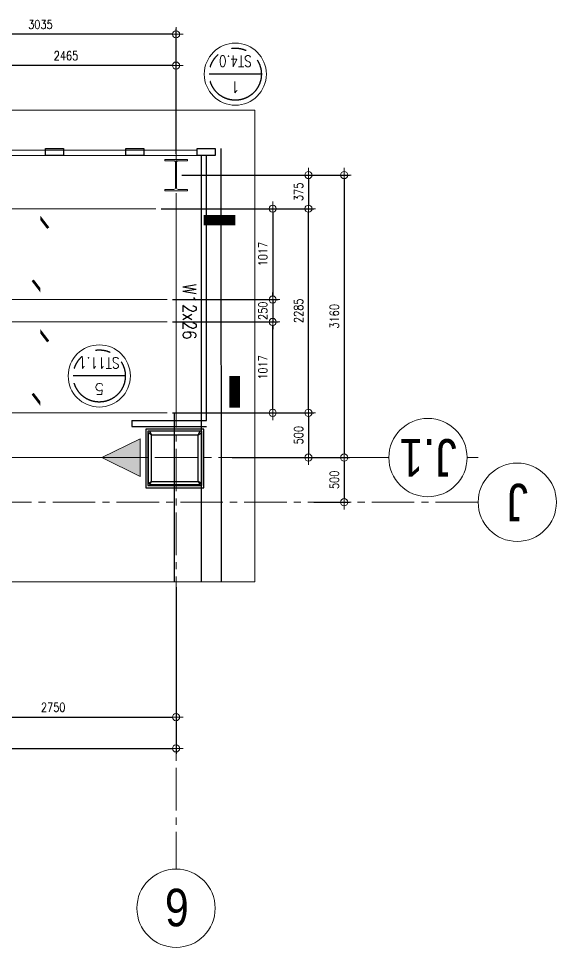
# Model space of a CAD drawing. Header units: millimetres. Extents: x 374056 to 882622, y 26363 to 140094.
# Drawn here: x 755758 to 761780, y 26363 to 36754 of the extents above; entities that cross this region are included whole.
import ezdxf
from ezdxf.enums import TextEntityAlignment as Align

# ---------------------------------------------------------------- set-up
doc = ezdxf.new("R2010")
doc.units = ezdxf.units.MM
doc.header["$MEASUREMENT"] = 0
for name, pattern in [('$1$CENTER2', [28.575, 19.05, -3.175, 3.175, -3.175]), ('CENTER', [50.8, 31.75, -6.35, 6.35, -6.35]), ('CENTER2', [28.575, 19.05, -3.175, 3.175, -3.175]), ('PHANTOM2', [1.25, 0.625, -0.125, 0.125, -0.125, 0.125, -0.125])]:
    doc.linetypes.add(name, pattern=pattern)
doc.layers.get('0').update_dxf_attribs({"lineweight": 9})
for name, color, linetype in [('$1$cladding', 2, 'Continuous'), ('$1$COLUMN', 7, 'Continuous'), ('$1$DR', 7, 'Continuous'), ('$1$S-COLS', 6, 'Continuous'), ('$1$S_GRID LINES', 252, 'Continuous')]:
    doc.layers.add(name, color=color, linetype=linetype)
for name, color, linetype, lineweight in [('.09', 7, 'Continuous', 9), ('A_DIM', 1, 'Continuous', 5), ('COLUMN', 4, 'Continuous', 20), ('OUTLINE', 252, 'CENTER2', 9), ('S-ANNO-DIMS', 252, 'Continuous', 5), ('S-ANNO-MARK', 2, 'Continuous', 18), ('S-ANNO-NPLT', 7, 'Continuous', 9), ('S-Anno-Symb', 143, 'PHANTOM2', 30), ('S-BEAM', 5, 'Continuous', 9), ('S-CONN', 1, 'Continuous', 9), ('S_GRID LINES', 252, 'CENTER', 5), ('TEXT', 6, 'Continuous', 20)]:
    doc.layers.add(name, color=color, linetype=linetype, lineweight=lineweight)
doc.styles.add('1', font='romans.shx', dxfattribs={"width": 0.8, "height": 100})
doc.styles.add('ARIALNW', font='ARIALN.TTF')
doc.styles.add('ROMANSX', font='ROMANS.shx', dxfattribs={"height": 0.09375})
doc.styles.add('SIMPLEX', font='SIMPLEX.shx', dxfattribs={"width": 1.1})
doc.dimstyles.new('DIM 60', dxfattribs={"dimtxt": 120, "dimasz": 40, "dimexe": 60, "dimexo": 60, "dimgap": 60, "dimtad": 1, "dimdec": 4, "dimrnd": 1, "dimdsep": 46, "dimtxsty": '1', "dimblk": 'CIR-1', "dimcen": 100, "dimclrd": 1, "dimclre": 1, "dimclrt": 3, "dimadec": 0, "dimazin": 0, "dimtfac": 1, "dimtdec": 4, "dimtix": 1, "dimtmove": 0, "dimatfit": 3, "dimfxl": 0, "dimtvp": 1, "dimtolj": 1, "dimtzin": 0, "dimarcsym": 0})

# ---------------------------------------------------------------- blocks, each defined once
blk = doc.blocks.new('CIR-1')
at = {"layer": 'A_DIM'}
for p, q in [((-2, 0), (2, 0)), ((0, -2), (0, 2))]:
    blk.add_line(p, q, dxfattribs=at)
at = {"layer": 'A_DIM', "color": 2}
blk.add_circle((0, 0), 1, dxfattribs=at)
blk = doc.blocks.new('*D211')
at = {"layer": 'A_DIM', "color": 1, "lineweight": -2, "ltscale": 0.05, "transparency": 16777216}
for p, q in [((758148, 31843), (759463, 31843)), ((759403, 31803), (759403, 31383)), ((759063, 31343), (759463, 31343))]:
    blk.add_line(p, q, dxfattribs=at)
at = {"layer": 'Defpoints', "color": 0, "ltscale": 0.05, "transparency": 16777216}
for p in [(758088, 31843, 0), (759003, 31343, 0), (759403, 31343)]:
    blk.add_point(p, dxfattribs=at)
at = {"layer": 'A_DIM', "color": 1, "lineweight": -2, "ltscale": 0.05, "transparency": 16777216, "xscale": 40, "yscale": 40, "zscale": 40}
for p, rotation in [((759403, 31843), 90), ((759403, 31343), 270)]:
    blk.add_blockref('CIR-1', p, dxfattribs=dict(at, rotation=rotation))
at = {"layer": 'A_DIM', "color": 3, "ltscale": 0.05, "transparency": 16777216, "insert": (759293, 31593), "char_height": 100, "attachment_point": 5, "rotation": 90, "style": '1'}
blk.add_mtext('\\A1;500', dxfattribs=at)
blk = doc.blocks.new('*D212')
at = {"layer": 'A_DIM', "color": 1, "lineweight": -2, "ltscale": 0.05, "transparency": 16777216}
for p, q in [((757354, 34627), (759063, 34627)), ((759003, 32383), (759003, 34587)), ((757481, 32343), (759063, 32343))]:
    blk.add_line(p, q, dxfattribs=at)
at = {"layer": 'Defpoints', "color": 0, "ltscale": 0.05, "transparency": 16777216}
for p in [(757294, 34627, 0), (759003, 34627), (757421, 32343)]:
    blk.add_point(p, dxfattribs=at)
at = {"layer": 'A_DIM', "color": 1, "lineweight": -2, "ltscale": 0.05, "transparency": 16777216, "xscale": 40, "yscale": 40, "zscale": 40}
for p, rotation in [((759003, 34627), 90), ((759003, 32343), 270)]:
    blk.add_blockref('CIR-1', p, dxfattribs=dict(at, rotation=rotation))
at = {"layer": 'A_DIM', "color": 3, "ltscale": 0.05, "transparency": 16777216, "insert": (758893, 33485), "char_height": 100, "attachment_point": 5, "rotation": 90, "style": '1'}
blk.add_mtext('\\A1;2285', dxfattribs=at)
blk = doc.blocks.new('*D214')
at = {"layer": 'A_DIM', "color": 1, "lineweight": -2, "ltscale": 0.05, "transparency": 16777216}
for p, q in [((748521, 30379), (748521, 28529)), ((757521, 30394), (757521, 28529)), ((748561, 28589), (757481, 28589))]:
    blk.add_line(p, q, dxfattribs=at)
at = {"layer": 'Defpoints', "color": 0, "ltscale": 0.05, "transparency": 16777216}
for p in [(757521, 30454, 0), (748521, 30439, 0), (757521, 28589)]:
    blk.add_point(p, dxfattribs=at)
at = {"layer": 'A_DIM', "color": 1, "lineweight": -2, "ltscale": 0.05, "transparency": 16777216, "xscale": 40, "yscale": 40, "zscale": 40, "rotation": 180}
blk.add_blockref('CIR-1', (748521, 28589), dxfattribs=at)
at = {"layer": 'A_DIM', "color": 1, "lineweight": -2, "ltscale": 0.05, "transparency": 16777216, "xscale": 40, "yscale": 40, "zscale": 40}
blk.add_blockref('CIR-1', (757521, 28589), dxfattribs=at)
at = {"layer": 'A_DIM', "color": 3, "ltscale": 0.05, "transparency": 16777216, "insert": (753021, 28699), "char_height": 100, "attachment_point": 5, "style": '1'}
blk.add_mtext('\\A1;9000', dxfattribs=at)
blk = doc.blocks.new('*D216')
at = {"layer": 'A_DIM', "color": 1, "lineweight": -2, "ltscale": 0.05, "transparency": 16777216}
for p, q in [((754771, 32196), (754771, 28879)), ((757521, 30394), (757521, 28879)), ((754811, 28939), (757481, 28939))]:
    blk.add_line(p, q, dxfattribs=at)
at = {"layer": 'Defpoints', "color": 0, "ltscale": 0.05, "transparency": 16777216}
for p in [(754771, 32256, 0), (757521, 30454, 0), (757521, 28939)]:
    blk.add_point(p, dxfattribs=at)
at = {"layer": 'A_DIM', "color": 1, "lineweight": -2, "ltscale": 0.05, "transparency": 16777216, "xscale": 40, "yscale": 40, "zscale": 40, "rotation": 180}
blk.add_blockref('CIR-1', (754771, 28939), dxfattribs=at)
at = {"layer": 'A_DIM', "color": 1, "lineweight": -2, "ltscale": 0.05, "transparency": 16777216, "xscale": 40, "yscale": 40, "zscale": 40}
blk.add_blockref('CIR-1', (757521, 28939), dxfattribs=at)
at = {"layer": 'A_DIM', "color": 3, "ltscale": 0.05, "transparency": 16777216, "insert": (756146, 29049), "char_height": 100, "attachment_point": 5, "style": '1'}
blk.add_mtext('\\A1;2750', dxfattribs=at)
blk = doc.blocks.new('*D223')
at = {"color": 1, "lineweight": -2, "ltscale": 0.05, "transparency": 16777216}
for p, q in [((757481, 32343), (759063, 32343)), ((759003, 32303), (759003, 31883)), ((758148, 31843), (759063, 31843))]:
    blk.add_line(p, q, dxfattribs=at)
at = {"layer": 'Defpoints', "color": 0, "ltscale": 0.05, "transparency": 16777216}
for p in [(757421, 32343), (758088, 31843, 0), (759003, 31843)]:
    blk.add_point(p, dxfattribs=at)
at = {"color": 1, "lineweight": -2, "ltscale": 0.05, "transparency": 16777216, "xscale": 40, "yscale": 40, "zscale": 40}
for p, rotation in [((759003, 32343), 90), ((759003, 31843), 270)]:
    blk.add_blockref('CIR-1', p, dxfattribs=dict(at, rotation=rotation))
at = {"color": 3, "ltscale": 0.05, "transparency": 16777216, "insert": (758893, 32093), "char_height": 100, "attachment_point": 5, "rotation": 90, "style": '1'}
blk.add_mtext('\\A1;500', dxfattribs=at)
blk = doc.blocks.new('*D224')
at = {"layer": 'A_DIM', "color": 1, "lineweight": -2, "ltscale": 0.05, "transparency": 16777216}
for p, q in [((757586, 35003), (759063, 35003)), ((759003, 34963), (759003, 34667)), ((757354, 34627), (759063, 34627))]:
    blk.add_line(p, q, dxfattribs=at)
at = {"layer": 'Defpoints', "color": 0, "ltscale": 0.05, "transparency": 16777216}
for p in [(757526, 35003, 0), (757294, 34627, 0), (759003, 34627)]:
    blk.add_point(p, dxfattribs=at)
at = {"layer": 'A_DIM', "color": 1, "lineweight": -2, "ltscale": 0.05, "transparency": 16777216, "xscale": 40, "yscale": 40, "zscale": 40}
for p, rotation in [((759003, 35003), 90), ((759003, 34627), 270)]:
    blk.add_blockref('CIR-1', p, dxfattribs=dict(at, rotation=rotation))
at = {"layer": 'A_DIM', "color": 3, "ltscale": 0.05, "transparency": 16777216, "insert": (758893, 34815), "char_height": 100, "attachment_point": 5, "rotation": 90, "style": '1'}
blk.add_mtext('\\A1;375', dxfattribs=at)
blk = doc.blocks.new('*D225')
at = {"layer": 'A_DIM', "color": 1, "lineweight": -2, "ltscale": 0.05, "transparency": 16777216}
for p, q in [((757586, 35003), (759463, 35003)), ((759403, 34963), (759403, 31883)), ((758148, 31843), (759463, 31843))]:
    blk.add_line(p, q, dxfattribs=at)
at = {"layer": 'Defpoints', "color": 0, "ltscale": 0.05, "transparency": 16777216}
for p in [(757526, 35003, 0), (758088, 31843, 0), (759403, 31843)]:
    blk.add_point(p, dxfattribs=at)
at = {"layer": 'A_DIM', "color": 1, "lineweight": -2, "ltscale": 0.05, "transparency": 16777216, "xscale": 40, "yscale": 40, "zscale": 40}
for p, rotation in [((759403, 35003), 90), ((759403, 31843), 270)]:
    blk.add_blockref('CIR-1', p, dxfattribs=dict(at, rotation=rotation))
at = {"layer": 'A_DIM', "color": 3, "ltscale": 0.05, "transparency": 16777216, "insert": (759293, 33423), "char_height": 100, "attachment_point": 5, "rotation": 90, "style": '1'}
blk.add_mtext('\\A1;3160', dxfattribs=at)
blk = doc.blocks.new('*D226')
at = {"layer": 'A_DIM', "color": 1, "lineweight": -2, "ltscale": 0.05, "transparency": 16777216}
for p, q in [((757481, 33360), (758663, 33360)), ((758603, 32383), (758603, 33320)), ((757481, 32343), (758663, 32343))]:
    blk.add_line(p, q, dxfattribs=at)
at = {"layer": 'Defpoints', "color": 0, "ltscale": 0.05, "transparency": 16777216}
for p in [(757421, 33360, 0), (758603, 33360), (757421, 32343)]:
    blk.add_point(p, dxfattribs=at)
at = {"layer": 'A_DIM', "color": 1, "lineweight": -2, "ltscale": 0.05, "transparency": 16777216, "xscale": 40, "yscale": 40, "zscale": 40}
for p, rotation in [((758603, 33360), 90), ((758603, 32343), 270)]:
    blk.add_blockref('CIR-1', p, dxfattribs=dict(at, rotation=rotation))
at = {"layer": 'A_DIM', "color": 3, "ltscale": 0.05, "transparency": 16777216, "insert": (758493, 32851), "char_height": 100, "attachment_point": 5, "rotation": 90, "style": '1'}
blk.add_mtext('\\A1;1017', dxfattribs=at)
blk = doc.blocks.new('*D227')
at = {"layer": 'A_DIM', "color": 1, "lineweight": -2, "ltscale": 0.05, "transparency": 16777216}
for p, q in [((758603, 33650), (758603, 33690)), ((757481, 33610), (758663, 33610)), ((758603, 33610), (758603, 33360)), ((757481, 33360), (758663, 33360)), ((758603, 33320), (758603, 33280))]:
    blk.add_line(p, q, dxfattribs=at)
at = {"layer": 'Defpoints', "color": 0, "ltscale": 0.05, "transparency": 16777216}
for p in [(757421, 33610, 0), (757421, 33360, 0), (758603, 33360)]:
    blk.add_point(p, dxfattribs=at)
at = {"layer": 'A_DIM', "color": 1, "lineweight": -2, "ltscale": 0.05, "transparency": 16777216, "xscale": 40, "yscale": 40, "zscale": 40}
for p, rotation in [((758603, 33610), 270), ((758603, 33360), 90)]:
    blk.add_blockref('CIR-1', p, dxfattribs=dict(at, rotation=rotation))
at = {"layer": 'A_DIM', "color": 3, "ltscale": 0.05, "transparency": 16777216, "insert": (758493, 33485), "char_height": 100, "attachment_point": 5, "rotation": 90, "style": '1'}
blk.add_mtext('\\A1;250', dxfattribs=at)
blk = doc.blocks.new('*D228')
at = {"layer": 'A_DIM', "color": 1, "lineweight": -2, "ltscale": 0.05, "transparency": 16777216}
for p, q in [((757481, 34627), (758663, 34627)), ((758603, 34587), (758603, 33650)), ((757481, 33610), (758663, 33610))]:
    blk.add_line(p, q, dxfattribs=at)
at = {"layer": 'Defpoints', "color": 0, "ltscale": 0.05, "transparency": 16777216}
for p in [(757421, 34627), (757421, 33610, 0), (758603, 33610)]:
    blk.add_point(p, dxfattribs=at)
at = {"layer": 'A_DIM', "color": 1, "lineweight": -2, "ltscale": 0.05, "transparency": 16777216, "xscale": 40, "yscale": 40, "zscale": 40}
for p, rotation in [((758603, 34627), 90), ((758603, 33610), 270)]:
    blk.add_blockref('CIR-1', p, dxfattribs=dict(at, rotation=rotation))
at = {"layer": 'A_DIM', "color": 3, "ltscale": 0.05, "transparency": 16777216, "insert": (758493, 34119), "char_height": 100, "attachment_point": 5, "rotation": 90, "style": '1'}
blk.add_mtext('\\A1;1017', dxfattribs=at)
blk = doc.blocks.new('*D229')
at = {"layer": 'A_DIM', "color": 1, "lineweight": -2, "ltscale": 0.05, "transparency": 16777216}
for p, q in [((754486, 35239), (754486, 36638)), ((757481, 36578), (754526, 36578)), ((757521, 35239), (757521, 36638))]:
    blk.add_line(p, q, dxfattribs=at)
at = {"layer": 'Defpoints', "color": 0, "ltscale": 0.05, "transparency": 16777216}
for p in [(754486, 36578), (754486, 35179, 0), (757521, 35179, 0)]:
    blk.add_point(p, dxfattribs=at)
at = {"layer": 'A_DIM', "color": 1, "lineweight": -2, "ltscale": 0.05, "transparency": 16777216, "xscale": 40, "yscale": 40, "zscale": 40, "rotation": 180}
blk.add_blockref('CIR-1', (754486, 36578), dxfattribs=at)
at = {"layer": 'A_DIM', "color": 1, "lineweight": -2, "ltscale": 0.05, "transparency": 16777216, "xscale": 40, "yscale": 40, "zscale": 40}
blk.add_blockref('CIR-1', (757521, 36578), dxfattribs=at)
at = {"layer": 'A_DIM', "color": 3, "ltscale": 0.05, "transparency": 16777216, "insert": (756003, 36688), "char_height": 100, "attachment_point": 5, "style": '1'}
blk.add_mtext('\\A1;3035', dxfattribs=at)
blk = doc.blocks.new('Bubble')
at = {"layer": 'S-ANNO-NPLT'}
blk.add_circle((0, 0), 0.2608, dxfattribs=at)
at = {"layer": 'S-Anno-Symb', "color": 0}
blk.add_line((-0.2188, 0), (0.2188, 0), dxfattribs=at)
blk.add_circle((0, 0), 0.2187, dxfattribs=at)
at = {"layer": 'S-Anno-Symb', "style": 'ROMANSX'}
for tag, p in [('1', (0, 0.1094)), ('S1', (0, -0.1094))]:
    blk.add_attdef(tag, text='', height=0.0937, dxfattribs=at).set_placement(p, align=Align.MIDDLE_CENTER)
at = {"layer": 'S-Anno-Symb', "style": 'ROMANSX', "width": 1.018385, "flags": 8}
blk.add_attdef('LONG', text='', height=0.0937, dxfattribs=at).set_placement((-0.1796, -0.1249), (0.1796, -0.1249), align=Align.FIT)
blk = doc.blocks.new('*D240')
at = {"layer": 'A_DIM', "color": 1, "lineweight": -2, "ltscale": 0.05, "transparency": 16777216}
for p, q in [((755056, 34587), (755056, 36288)), ((757521, 35299), (757521, 36288)), ((757481, 36228), (755096, 36228))]:
    blk.add_line(p, q, dxfattribs=at)
at = {"layer": 'Defpoints', "color": 0, "ltscale": 0.05, "transparency": 16777216}
for p in [(755056, 36228), (757521, 35239), (755056, 34527, 0)]:
    blk.add_point(p, dxfattribs=at)
at = {"layer": 'A_DIM', "color": 1, "lineweight": -2, "ltscale": 0.05, "transparency": 16777216, "xscale": 40, "yscale": 40, "zscale": 40, "rotation": 180}
blk.add_blockref('CIR-1', (755056, 36228), dxfattribs=at)
at = {"layer": 'A_DIM', "color": 1, "lineweight": -2, "ltscale": 0.05, "transparency": 16777216, "xscale": 40, "yscale": 40, "zscale": 40}
blk.add_blockref('CIR-1', (757521, 36228), dxfattribs=at)
at = {"layer": 'A_DIM', "color": 3, "ltscale": 0.05, "transparency": 16777216, "insert": (756289, 36338), "char_height": 100, "attachment_point": 5, "style": '1'}
blk.add_mtext('\\A1;2465', dxfattribs=at)

msp = doc.modelspace()

# ---------------------------------------------------------------- hatches: boundary and pattern name
at = {"layer": 'S-CONN'}
msp.add_hatch(color=256, dxfattribs=at).paths.add_polyline_path([(757121.01819, 31632.2006), (756692.00187, 31842.56761), (757121.01819, 32052.93463)])

# ---------------------------------------------------------------- linework, layer by layer
at = {"layer": '$1$cladding'}
msp.add_line((757024.25, 32256.37764, -0.00013), (757024.25, 32191.14985, -0.00013), dxfattribs=at)
at = {"layer": '$1$cladding', "elevation": -0.00012}
for points in [[(756058.44052, 35299.50025), (756261.69285, 35299.50025), (756261.69285, 35221.30918), (756058.44052, 35221.30918)], [(756958.09876, 35299.50025), (757161.35109, 35299.50025), (757161.35109, 35221.30918), (756958.09876, 35221.30918)], [(757756.13083, 35299.50025), (757959.38316, 35299.50025), (757959.38316, 35221.30918), (757756.13083, 35221.30918)]]:
    msp.add_lwpolyline(points, close=True, dxfattribs=at)
at = {"layer": '$1$COLUMN', "color": 4, "lineweight": -3, "ltscale": 0.05}
for p, q in [((758029.08677, 30454.1416, -0.00013), (758026.5017, 35299.50025, -0.00013)), ((757807.23384, 30454.1416, -0.00013), (757807.23384, 35221.30918, -0.00013))]:
    msp.add_line(p, q, dxfattribs=at)
at = {"layer": '$1$COLUMN', "color": 4, "lineweight": -3, "ltscale": 0.05, "elevation": -0.00013}
msp.add_lwpolyline([(757833.38507, 32161.41372), (757181.31045, 32161.41372), (757181.31045, 31505.34061), (757833.38507, 31505.34061)], close=True, dxfattribs=at)
at = {"layer": '$1$COLUMN', "color": 2, "lineweight": -3, "ltscale": 0.05, "elevation": -0.00013}
msp.add_lwpolyline([(757808.39456, 32136.42321), (757206.30095, 32136.42321), (757206.30095, 31530.33112), (757808.39456, 31530.33112)], close=True, dxfattribs=at)
at = {"layer": '$1$DR', "ltscale": 10}
for p, q in [((757860.48072, 32256.37764, -0.00013), (757860.48072, 35221.30918, -0.00013)), ((757024.25, 32256.37764, -0.00013), (757860.48072, 32256.37764, -0.00013)), ((757024.25, 32191.14985, -0.00013), (757860.48072, 32191.14985, -0.00013))]:
    msp.add_line(p, q, dxfattribs=at)
at = {"layer": '$1$S-COLS', "elevation": -0.00013}
for points in [[(757247.44649, 32096.4384), (757207.46168, 32118.75225), (757207.46168, 31554.32201), (757247.44649, 31576.63586)], [(757247.44649, 32096.4384), (757767.24903, 32096.4384), (757789.56288, 32136.42321), (757225.13263, 32136.42321)], [(757767.24903, 32096.4384), (757807.23384, 32118.75225), (757807.23384, 31554.32201), (757767.24903, 31576.63586)], [(757247.44649, 31576.63586), (757767.24903, 31576.63586), (757789.56288, 31536.65105), (757225.13263, 31536.65105)]]:
    msp.add_lwpolyline(points, close=True, dxfattribs=at)
at = {"layer": '$1$S_GRID LINES', "linetype": '$1$CENTER2', "ltscale": 0.2}
msp.add_line((757502.27366, 30454.1416, -0.00013), (757502.27366, 32348.70309, -0.00013), dxfattribs=at)
at = {"layer": '.09', "ltscale": 0.05, "elevation": -0.00007}
msp.add_lwpolyline([(747092.87631, 35728.32383), (758403.04664, 35728.32383), (758403.04664, 30454.1416), (747092.87631, 30454.1416)], close=True, dxfattribs=at)
at = {"ltscale": 0.05, "elevation": -0.00007}
msp.add_lwpolyline([(747092.87631, 35728.32383), (758403.04664, 35728.32383), (758403.04664, 30454.1416), (747092.87631, 30454.1416)], close=True, dxfattribs=at)
for centre in [(760341.32155, 31842.56761, -0.00011), (761341.32155, 31342.56761, -0.00011), (757521.01819, 26800.7758, -0.00004)]:
    msp.add_circle(centre, 438.27491)
at = {"layer": 'COLUMN', "ltscale": 0.05, "elevation": -0.00009}
msp.add_lwpolyline([(757521.01819, 34826.16461), (757394.08169, 34826.16461), (757394.08169, 34842.54761), (757496.12619, 34842.54761, 0.4142135624), (757516.25569, 34862.67711), (757516.25569, 35142.45811, 0.4142135624), (757496.12619, 35162.58761), (757394.08169, 35162.58761), (757394.08169, 35178.97061), (757647.95469, 35178.97061), (757647.95469, 35162.58761), (757545.91019, 35162.58761, 0.4142135624), (757525.78069, 35142.45811), (757525.78069, 34862.67711, 0.4142135624), (757545.91019, 34842.54761), (757647.95469, 34842.54761), (757647.95469, 34826.16461), (757521.01819, 34826.16461)], format="xyb", dxfattribs=at)
at = {"layer": 'OUTLINE', "ltscale": 0.05}
for p, q in [((747092.87631, 35281.14267, -0.00012), (757756.13083, 35281.14267, -0.00012)), ((747092.87631, 35221.30918, -0.00012), (757756.13083, 35221.30918, -0.00012))]:
    msp.add_line(p, q, dxfattribs=at)
at = {"layer": 'S-ANNO-MARK'}
for points, elevation in [([(756089.8704, 34410.24828, 29.99952, 29.99952, 0), (756002.86927, 34523.29261, 0, 0, 0), (756002.86927, 33713.71506, 29.99952, 29.99952, 0), (755915.86814, 33826.75939, 0, 0, 0)], -0.0001), ([(756089.8704, 33140.7832, 29.99952, 29.99952, 0), (756002.86927, 33253.82752, 0, 0, 0), (756002.86927, 32444.24997, 29.99952, 29.99952, 0), (755915.86814, 32557.2943, 0, 0, 0)], -0.00005)]:
    msp.add_lwpolyline(points, format="xyseb", dxfattribs=dict(at, elevation=elevation))
at = {"layer": 'S-Anno-Symb', "linetype": 'ByBlock'}
for points, elevation in [([(758184.5908, 35784.35179, 0, 0, 0), (758184.5908, 34499.22811, 117.64354, 117.64354, 0), (757831.66019, 34499.22811, 0, 0, 0)], -0.00006), ([(757009.32772, 32755.70297, 0, 0, 0), (758178.04715, 32755.70297, 117.64354, 117.64354, 0), (758178.04715, 32402.77236, 0, 0, 0)], -0.00013)]:
    msp.add_lwpolyline(points, format="xyseb", dxfattribs=dict(at, elevation=elevation))
at = {"layer": 'S-BEAM', "color": 6}
for p, q in [((757521.01819, 32224.25773, -0.00009), (757521.01819, 34726.16461, -0.00009)), ((757294.08169, 34627.16461, -0.00009), (748713.50139, 34627.16461, -0.00009)), ((748621.01819, 33609.84306, -0.0001), (757421.01819, 33609.84306, -0.0001)), ((748621.01819, 33359.88917, -0.0001), (757421.01819, 33359.88917, -0.0001)), ((748621.01819, 32342.56761, -0.00011), (757421.01819, 32342.56761, -0.00011))]:
    msp.add_line(p, q, dxfattribs=at)
at = {"layer": 'S-BEAM'}
msp.add_line((748921.01819, 31842.56761, -0.00006), (757121.01819, 31842.56762, -0.00007), dxfattribs=at)
at = {"layer": 'S-CONN', "color": 1, "elevation": -0.00007}
msp.add_lwpolyline([(757121.01819, 32052.93463), (756692.00187, 31842.56761), (757121.01819, 31632.2006), (757121.01819, 32054.01511)], dxfattribs=at)
at = {"layer": 'S_GRID LINES', "linetype": 'CENTER2', "ltscale": 25}
for p, q in [((757521.01819, 36228.32383, -0.00011), (757521.01819, 27239.05071, -0.00007)), ((759903.04664, 31842.56761, -0.00011), (746592.87631, 31842.56761, -0.00012)), ((760903.04664, 31842.56761, -0.00011), (760779.59646, 31842.56761, -0.00011)), ((760903.04664, 31342.56761, -0.00011), (746592.87631, 31342.56761, -0.00012))]:
    msp.add_line(p, q, dxfattribs=at)

# ---------------------------------------------------------------- block references
at = {"layer": 'S-Anno-Symb'}
ref = msp.add_blockref('Bubble', (758184.5908, 36132.04642, -0.0001), dxfattribs=dict(at, xscale=1333.333333333443, yscale=1333.333333333443, zscale=1333.333333333443, rotation=180))
ref.add_attrib('1', '1', dxfattribs={"height": 125, "rotation": 180, "style": 'ROMANSX'}).set_placement((758184.5908, 35986.21308, -0.0001), align=Align.MIDDLE_CENTER)
ref.add_attrib('S1', 'ST4.0', dxfattribs={"height": 125, "rotation": 180, "style": 'ROMANSX', "width": 0.8}).set_placement((758184.5908, 36277.87975, -0.0001), align=Align.MIDDLE_CENTER)
ref = msp.add_blockref('Bubble', (756661.6331, 32755.70297, -0.00013), dxfattribs=dict(at, xscale=1333.333333333443, yscale=1333.333333333443, zscale=1333.333333333443, rotation=180))
ref.add_attrib('1', '5', dxfattribs={"height": 125, "rotation": 180, "style": 'ROMANSX'}).set_placement((756661.6331, 32609.86964, -0.00013), align=Align.MIDDLE_CENTER)
ref.add_attrib('S1', 'ST11.1', dxfattribs={"height": 125, "rotation": 180, "style": 'ROMANSX', "width": 0.8}).set_placement((756661.6331, 32901.5363, -0.00013), align=Align.MIDDLE_CENTER)

# ---------------------------------------------------------------- texts
at = {"layer": 'S-ANNO-DIMS', "color": 52, "insert": (757671.01819, 33475.21117, -0.00009), "char_height": 150, "attachment_point": 5, "rotation": 270, "style": 'SIMPLEX'}
msp.add_mtext('\\A1;{\\W0.8;W12x26}', dxfattribs=at)
at = {"layer": 'TEXT', "width": 2641.6619243, "rotation": 180, "style": 'ARIALNW'}
for s, insert, char_height, attachment_point in [('J.1', (760341.32155, 31842.56761, -0.00011), 419.999835, 5), ('J', (761341.32155, 31342.56761, -0.00011), 419.99983, 5), ('6', (757397.69905, 26598.92061, -0.00004), 419.99983, 3)]:
    msp.add_mtext(s, dxfattribs=dict(at, insert=insert, char_height=char_height, attachment_point=attachment_point))

# ---------------------------------------------------------------- dimensions: what is measured, and where the dimension line sits
at = {"ltscale": 0.05}
dim = msp.add_linear_dim(base=(759003.04664, 31842.56761, -0.00011), p1=(757421.01819, 32342.56761, -0.00011), p2=(758087.89886, 31842.56761, -0.0001), angle=90, dimstyle='DIM 60', dxfattribs=at)
dim.commit()
dim.dimension.update_dxf_attribs({"geometry": '*D223', "text_midpoint": (758893.04664, 32092.56761, -0.00011)})
at = {"layer": 'A_DIM', "ltscale": 0.05}
for base, p1, p2, angle, picture, middle in [((754485.72035, 36578.32383, -0.00004), (757521.01819, 35178.97061, -0.00009), (754485.72035, 35178.97061, -0.00005), 180, '*D229', (756003.36927, 36688.32383, -0.00004)), ((755056.2854, 36228.32383, -0.00004), (757521.01819, 35238.97061, -0.00004), (755056.2854, 34527.16461, -0.00007), 180, '*D240', (756288.65179, 36338.32383, -0.00004)), ((759003.04664, 34627.16461, -0.00011), (757525.78069, 35002.56761, -0.00009), (757294.08169, 34627.16461, -0.00009), 90, '*D224', (758893.04664, 34814.86611, -0.00011)), ((759403.04664, 31842.56761, -0.00011), (757525.78069, 35002.56761, -0.00009), (758087.89886, 31842.56761, -0.0001), 90, '*D225', (759293.04664, 33422.56761, -0.00011)), ((759003.04664, 34627.16461, -0.00011), (757421.01819, 32342.56761, -0.00011), (757294.08169, 34627.16461, -0.00009), 270, '*D212', (758893.04664, 33484.86611, -0.00011)), ((758603.046645, 33609.843057, -0.000114), (757421.018187, 34627.164614, -0.000114), (757421.018187, 33609.843057, -0.000103), 90, '*D228', (758493.046645, 34118.503836, -0.000114)), ((758603.04664, 33359.88917, -0.00011), (757421.01819, 33609.84306, -0.0001), (757421.01819, 33359.88917, -0.0001), 90, '*D227', (758493.04664, 33484.86611, -0.00011)), ((758603.04664, 33359.88917, -0.00011), (757421.01819, 32342.56761, -0.00011), (757421.01819, 33359.88917, -0.0001), 270, '*D226', (758493.04664, 32851.22839, -0.00011)), ((759403.04664, 31342.56761, -0.00011), (758087.89886, 31842.56761, -0.0001), (759003.04664, 31342.56761, -0.00012), 90, '*D211', (759293.04664, 31592.56761, -0.00011))]:
    dim = msp.add_linear_dim(base=base, p1=p1, p2=p2, angle=angle, dimstyle='DIM 60', dxfattribs=at)
    dim.commit()
    dim.dimension.update_dxf_attribs({"geometry": picture, "text_midpoint": middle})
for base, p1, picture, middle in [((757521.01819, 28939.05071, -0.00004), (754771.00287, 32256.37764, -0.00013), '*D216', (756146.01053, 29049.05071, -0.00004)), ((757521.01819, 28589.05071, -0.00004), (748521.01819, 30438.84048, -0.00003), '*D214', (753021.01819, 28699.05071, -0.00004))]:
    dim = msp.add_linear_dim(base=base, p1=p1, p2=(757521.01819, 30454.1416, -0.00007), dimstyle='DIM 60', dxfattribs=at)
    dim.commit()
    dim.dimension.update_dxf_attribs({"geometry": picture, "text_midpoint": middle})

doc.saveas('drawing.dxf')
